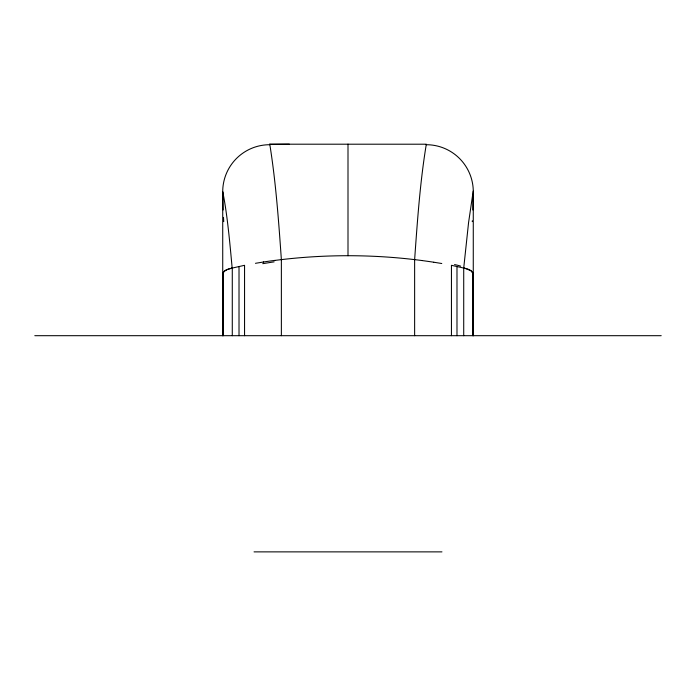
<?xml version="1.0" encoding="UTF-8"?>
<svg xmlns="http://www.w3.org/2000/svg" width="696" height="696" viewBox="0 0 696 696"><rect width="100%" height="100%" fill="white"/><g stroke="black" fill="none" stroke-linecap="round" stroke-linejoin="round"><path stroke-width="1.04" d="M222.72 279.731L222.72 277.895M222.72 285.586L222.72 284.934M222.72 284.255L222.72 281.889M473.28 282.089L473.28 279.731M222.72 277.948L222.729 276.669M222.72 276.93L222.729 275.929M222.729 276.286C221.754 271.231 227.348 268.917 231.437 268.273M222.737 275.816L222.877 273.641M472.862 209.992L473.202 191.148L468.573 222.563L463.719 268.047L463.719 335.69M472.262 221.624L472.314 220.762M269.709 144.368L289.31 144.176M472.941 290.563L473.28 284.934M231.672 268.212C228.627 269.317 223.79 269.761 222.885 273.572L222.885 335.69M426.291 144.368C420.114 181.621 417.348 221.337 414.633 259.625L414.633 335.69M231.794 268.178L244.557 265.306L244.557 335.69M232.16 268.082C229.915 243.443 227.287 214.003 222.72 191.696L222.746 335.69M255.458 263.305L263.575 262M275.355 260.365C323.901 254.118 373.265 254.162 421.802 260.513M426.196 144.211L269.743 144.194M34.8 335.69L661.2 335.69M254.04 551.876L441.96 551.876M433.86 262.227L441.777 263.514M463.84 268.082L451.443 265.306L451.443 335.69M463.719 268.047C468.269 268.673 474.507 271.153 473.28 276.79M463.971 268.117L464.45 268.238M465.233 268.456L471.096 270.735L473.115 273.572L473.219 335.69M269.77 144.185C275.886 182.343 278.661 221.067 281.367 259.625L281.367 335.69M223.059 290.563L222.72 285.751M473.123 273.659L473.271 276.051M223.738 221.624L223.494 217.387M223.138 209.992L222.72 191.696A46.98 46.98 0 0 1 269.7 144.716M473.28 277.948L473.28 279.113M473.254 335.69L473.28 191.696A46.98 46.98 0 0 0 426.3 144.716M472.81 272.58L472.81 335.69M456.985 266.464L456.985 335.69M348 144.124L348 255.728M239.015 266.464L239.015 335.69M232.281 268.047L232.281 335.69M223.19 272.58L223.19 335.69M421.689 260.513A75.212 4.837 5 0 1 433.695 262.218M454.558 264.558A113.805 5.751 5.9 0 1 460.726 266.159M262.731 263.68A112.621 4.211 -7.1 0 1 274.172 261.844M263.358 262.009A73.106 4.75 -4.9 0 1 275.111 260.356"/></g></svg>
